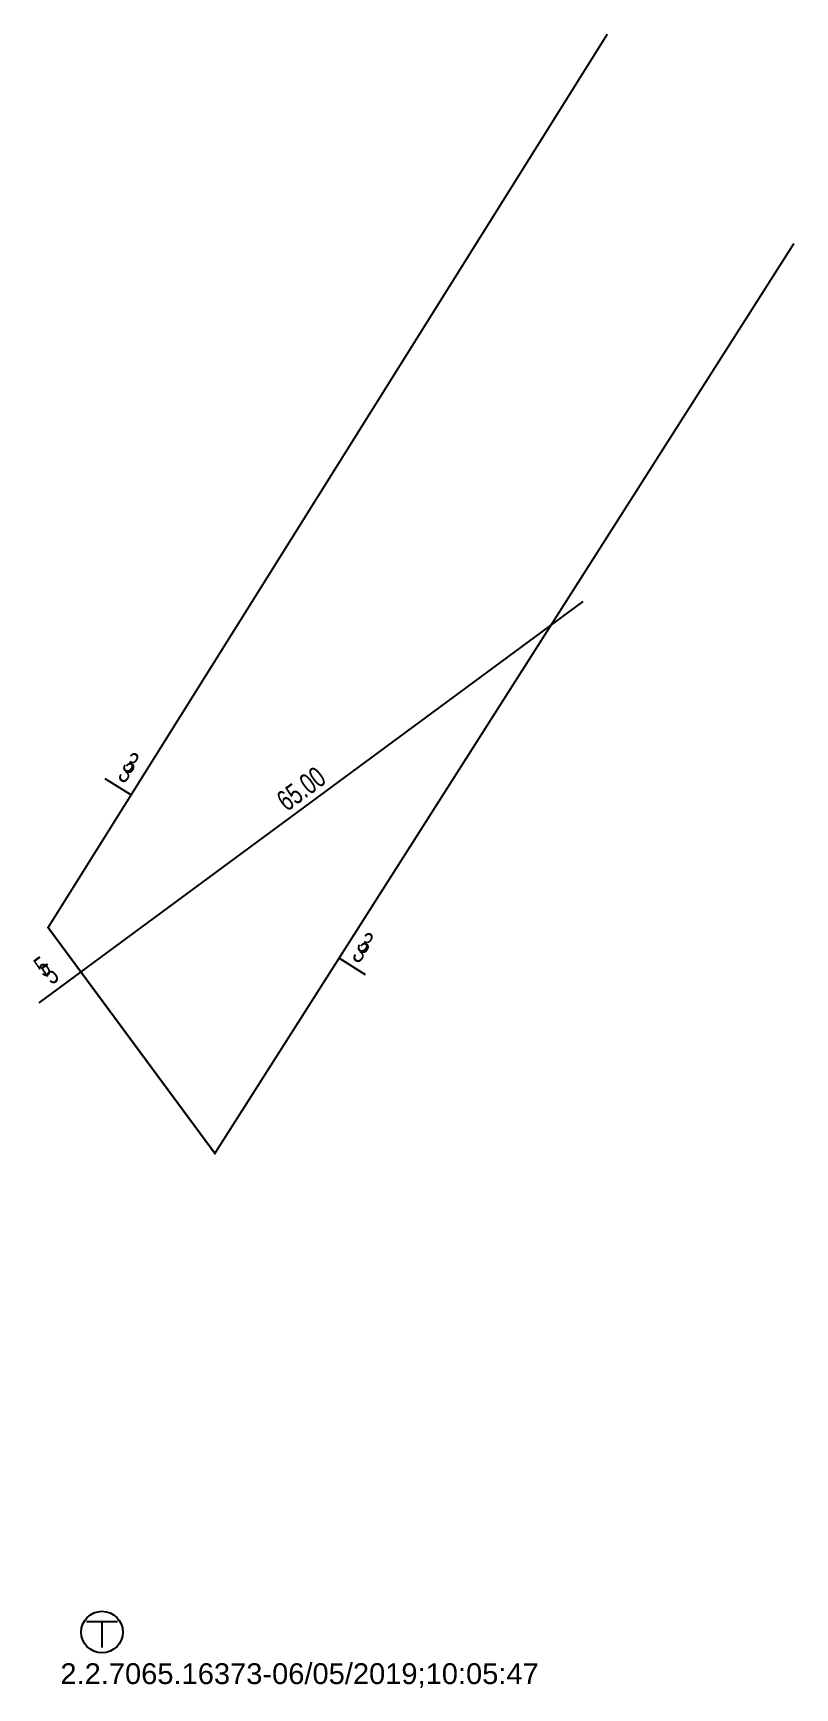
# Model space of a CAD drawing. Extents: x 186268 to 186341, y 655007 to 655166.
import ezdxf
from ezdxf.enums import TextEntityAlignment as Align

# ---------------------------------------------------------------- set-up
doc = ezdxf.new("R2010")
doc.units = 0
doc.linetypes.add('KB', pattern=[11, 7, -1.5, 1, -1.5])
for name, color, linetype in [('dim', 4, 'Continuous'), ('HEB_ENTITY', 3, 'Continuous'), ('LIKB', 242, 'KB'), ('VER', 1, 'Continuous')]:
    doc.layers.add(name, color=color, linetype=linetype)
doc.styles.add('hebtxt', font='hebtxt.shx')
doc.styles.add('MAVAT_ADP_STYLE', font='arial.ttf')

# ---------------------------------------------------------------- blocks, each defined once
blk = doc.blocks.new('HEB_ENTITY')
at = {"linetype": 'ByBlock', "style": 'MAVAT_ADP_STYLE'}
for tag, p in [('BLKNAME', (0, 0)), ('PROMPT', (0, 0)), ('BLKNUM', (0, 0)), ('HEIGHT', (0, 0)), ('YBASE', (0, 0)), ('WIDTH', (0, 0)), ('TAG', (0, 0)), ('XBASE', (-4.659, -1))]:
    blk.add_attdef(tag, text='', height=2, dxfattribs=at).set_placement(p, align=Align.MIDDLE_CENTER)
blk.add_attdef('VAL', text='', height=2, dxfattribs=at).set_placement((-2.641, -1), align=Align.MIDDLE)
blk = doc.blocks.new('dim', base_point=(239887.559527, 732905.39089))
at = {"layer": 'dim', "linetype": 'ByBlock', "style": 'hebtxt', "width": 0.7}
blk.add_attdef('NUMBER', (239887.559527, 732905.39089), '', height=1, dxfattribs=at)
blk = doc.blocks.new('VER')
at = {"linetype": 'ByBlock', "const_width": 0.2}
for points in [[(-1.5, 1), (1.5, 1), (1.5, 1)], [(0, 1), (0, 0), (0, -1.5)]]:
    blk.add_lwpolyline(points, dxfattribs=at)
at = {"linetype": 'ByBlock'}
blk.add_circle((0, 0), 2, dxfattribs=at)
at = {"linetype": 'ByBlock', "style": 'MAVAT_ADP_STYLE', "flags": 4}
blk.add_attdef('VER_NO', (-4, -5), '', height=2, dxfattribs=at)

msp = doc.modelspace()

# ---------------------------------------------------------------- linework, layer by layer
at = {"layer": 'dim', "linetype": 'ByBlock'}
for points in [[(186268.15, 655072.96), (186320.45, 655111.55)], [(186274.45, 655094.55), (186276.99, 655092.96)], [(186299.51, 655075.65), (186296.98, 655077.26)], [(186268.15, 655072.96), (186272.17, 655075.93)]]:
    msp.add_lwpolyline(points, dxfattribs=at)
at = {"layer": 'LIKB', "const_width": 0.2}
msp.add_lwpolyline([(186322.76, 655166.13), (186269.01, 655080.21), (186285.04, 655058.49), (186340.69, 655145.99)], dxfattribs=at)

# ---------------------------------------------------------------- block references
at = {"layer": 'dim', "linetype": 'ByBlock'}
ref = msp.add_blockref('dim', (186275.99, 655095.5), dxfattribs=dict(at, xscale=2, yscale=2, zscale=2, rotation=327.9651699579007))
ref.add_attrib('NUMBER', '3', (186275.99, 655095.5), dxfattribs={"layer": '0', "linetype": 'ByBlock', "height": 2, "rotation": 327.9652, "style": 'hebtxt', "width": 0.7})
ref = msp.add_blockref('dim', (186298.52, 655078.2), dxfattribs=dict(at, xscale=2, yscale=2, zscale=2, rotation=327.5442792300272))
ref.add_attrib('NUMBER', '3', (186298.52, 655078.2), dxfattribs={"layer": '0', "linetype": 'ByBlock', "height": 2, "rotation": 327.5443, "style": 'hebtxt', "width": 0.7})
ref = msp.add_blockref('dim', (186268.63, 655075.33), dxfattribs=dict(at, xscale=2, yscale=2, zscale=2, rotation=36.42578925536544))
ref.add_attrib('NUMBER', '5', (186268.63, 655075.33), dxfattribs={"layer": '0', "linetype": 'ByBlock', "height": 2, "rotation": 36.4258, "style": 'hebtxt', "width": 0.7})
at = {"layer": 'HEB_ENTITY', "linetype": 'ByBlock'}
ref = msp.add_blockref('HEB_ENTITY', (186274.45, 655094.55), dxfattribs=dict(at, xscale=2, yscale=2, zscale=2, rotation=327.9651699579007))
ref.add_attrib('VAL', '3', dxfattribs={"layer": '0', "linetype": 'ByBlock', "height": 2, "rotation": 327.9652, "style": 'MAVAT_ADP_STYLE', "width": 0.7}).set_placement((186276.58, 655095.13), align=Align.MIDDLE)
ref = msp.add_blockref('HEB_ENTITY', (186268.15, 655072.96), dxfattribs=dict(at, xscale=2, yscale=2, zscale=2, rotation=36.42578925570117))
ref.add_attrib('VAL', '65.00', dxfattribs={"layer": '0', "linetype": 'ByBlock', "height": 2, "rotation": 36.4258, "style": 'MAVAT_ADP_STYLE', "width": 0.7}).set_placement((186293.33, 655093.56), align=Align.MIDDLE)
ref = msp.add_blockref('HEB_ENTITY', (186299.51, 655075.65), dxfattribs=dict(at, xscale=2, yscale=2, zscale=2, rotation=327.5442792300272))
ref.add_attrib('VAL', '3', dxfattribs={"layer": '0', "linetype": 'ByBlock', "height": 2, "rotation": 327.5443, "style": 'MAVAT_ADP_STYLE', "width": 0.7}).set_placement((186299.11, 655077.82), align=Align.MIDDLE)
ref = msp.add_blockref('HEB_ENTITY', (186268.15, 655072.96), dxfattribs=dict(at, xscale=2, yscale=2, zscale=2, rotation=36.42578925536544))
ref.add_attrib('VAL', '5', dxfattribs={"layer": '0', "linetype": 'ByBlock', "height": 2, "rotation": 36.4258, "style": 'MAVAT_ADP_STYLE', "width": 0.7}).set_placement((186269.2, 655075.75), align=Align.MIDDLE)
at = {"layer": 'VER', "linetype": 'ByBlock'}
msp.add_blockref('VER', (186274.19, 655012.45), dxfattribs=at).add_auto_attribs({'VER_NO': '2.2.7065.16373-06/05/2019;10:05:47'})

doc.saveas('drawing.dxf')
